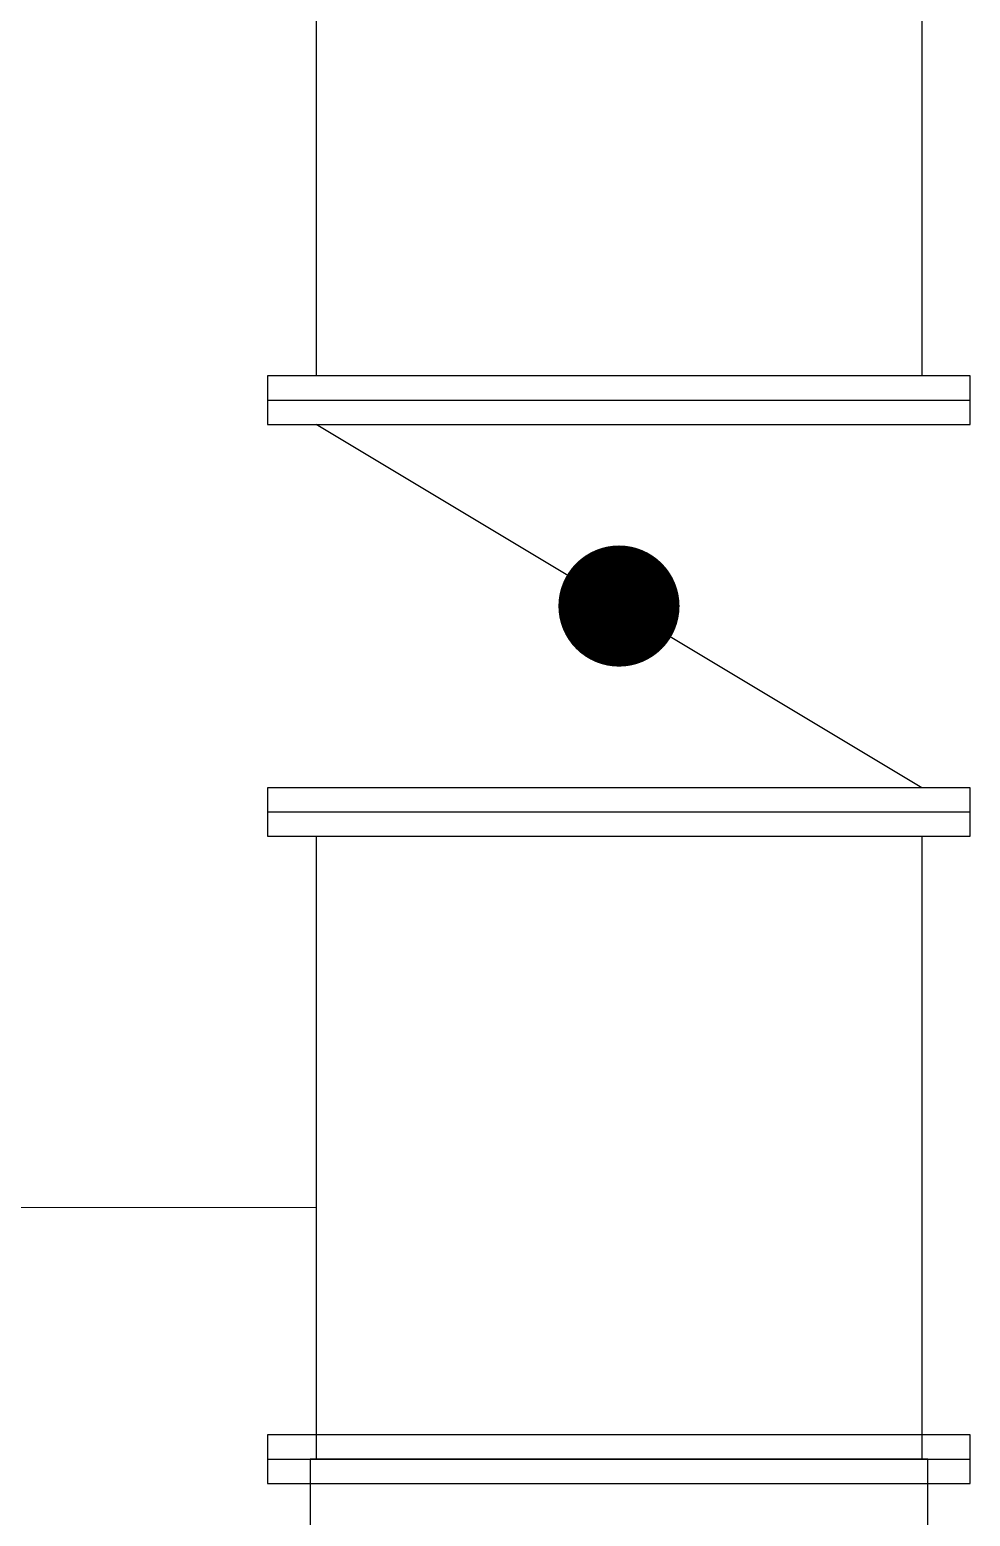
# Model space of a CAD drawing. Header units: inches. Extents: x 25480 to 951550, y -607927 to 1377809.
# Drawn here: x 493969 to 494745, y 352167 to 353394 of the extents above; entities that cross this region are included whole.
import ezdxf

# ---------------------------------------------------------------- set-up
doc = ezdxf.new("R2010")
doc.units = ezdxf.units.IN
doc.header["$MEASUREMENT"] = 0
doc.linetypes.add('CENTER', pattern=[2, 1.25, -0.25, 0.25, -0.25])
doc.layers.add('DIM', color=251, linetype='Continuous', lineweight=0)
doc.layers.add('M-X-BKGD', color=8, linetype='Continuous')

# ---------------------------------------------------------------- blocks, each defined once
blk = doc.blocks.new('PT-PA')
at = {"layer": 'DIM', "color": 8}
for p, q in [((175464.7, 21566.2), (175464.7, 20729.8)), ((175490.3, 21091.7), (175439.1, 21091.7)), ((175490.3, 21058.6), (175439.1, 21058.6)), ((175375.4, 21011.8), (175375.4, 20960.5)), ((175408.5, 21011.8), (175408.5, 20960.5)), ((175464.7, 20985.6), (175239.3, 20985.6)), ((175490.3, 20835.9), (175439.1, 20835.9)), ((175490.3, 20802.8), (175439.1, 20802.8)), ((175375.4, 20755.9), (175375.4, 20704.7)), ((175408.5, 20755.9), (175408.5, 20704.7)), ((175464.7, 20729.8), (175239.3, 20729.8))]:
    blk.add_line(p, q, dxfattribs=at)
for centre in [(175156.7, 20985.6), (175156.7, 20729.8)]:
    blk.add_circle(centre, 82.6, dxfattribs=at)

msp = doc.modelspace()

# ---------------------------------------------------------------- linework, layer by layer
at = {"layer": 'M-X-BKGD', "color": 8, "linetype": 'Continuous', "ltscale": 10}
for p, q in [((494205.5, 353559.2), (494205.5, 353108.3)), ((494705.5, 353559.2), (494705.5, 353108.3)), ((494205.5, 352728.3), (494205.5, 352214)), ((494705.5, 352728.3), (494705.5, 352214))]:
    msp.add_line(p, q, dxfattribs=at)
at = {"layer": 'M-X-BKGD', "color": 8, "linetype": 'Continuous'}
for p, q in [((494165.5, 353088.3), (494745.5, 353088.3)), ((494265.5, 353088.3), (494645.5, 353088.3)), ((494165.5, 352748.3), (494745.5, 352748.3)), ((494165.5, 352214), (494745.5, 352214))]:
    msp.add_line(p, q, dxfattribs=at)
at = {"layer": 'M-X-BKGD', "color": 8}
msp.add_line((494705.5, 352768.3), (494205.5, 353068.3), dxfattribs=at)
at = {"layer": 'M-X-BKGD', "color": 8, "linetype": 'Continuous', "ltscale": 100}
for points in [[(494165.5, 353108.3), (494165.5, 353068.3), (494745.5, 353068.3), (494745.5, 353108.3)], [(494165.5, 352768.3), (494165.5, 352728.3), (494745.5, 352728.3), (494745.5, 352768.3)], [(494165.5, 352234), (494165.5, 352194), (494745.5, 352194), (494745.5, 352234)]]:
    msp.add_lwpolyline(points, close=True, dxfattribs=at)
at = {"layer": 'M-X-BKGD', "color": 8, "linetype": 'CENTER', "const_width": 50}
msp.add_lwpolyline([(494455.5, 352943.3, 1), (494455.5, 352893.3, 1)], format="xyb", close=True, dxfattribs=at)
at = {"layer": 'M-X-BKGD', "color": 8}
msp.add_lwpolyline([(493792.9, 351399.6), (493945.9, 351399.6, 0.414214), (494710.3, 352164), (494710.3, 352214), (494200.7, 352214), (494200.7, 352164, -0.414214), (493945.9, 351909.2), (493792.9, 351909.2)], format="xyb", dxfattribs=at)

# ---------------------------------------------------------------- block references
at = {"layer": 'M-X-BKGD', "color": 8, "rotation": 270}
msp.add_blockref('PT-PA', (472639.2, 527886.6), dxfattribs=at)

doc.saveas('drawing.dxf')
